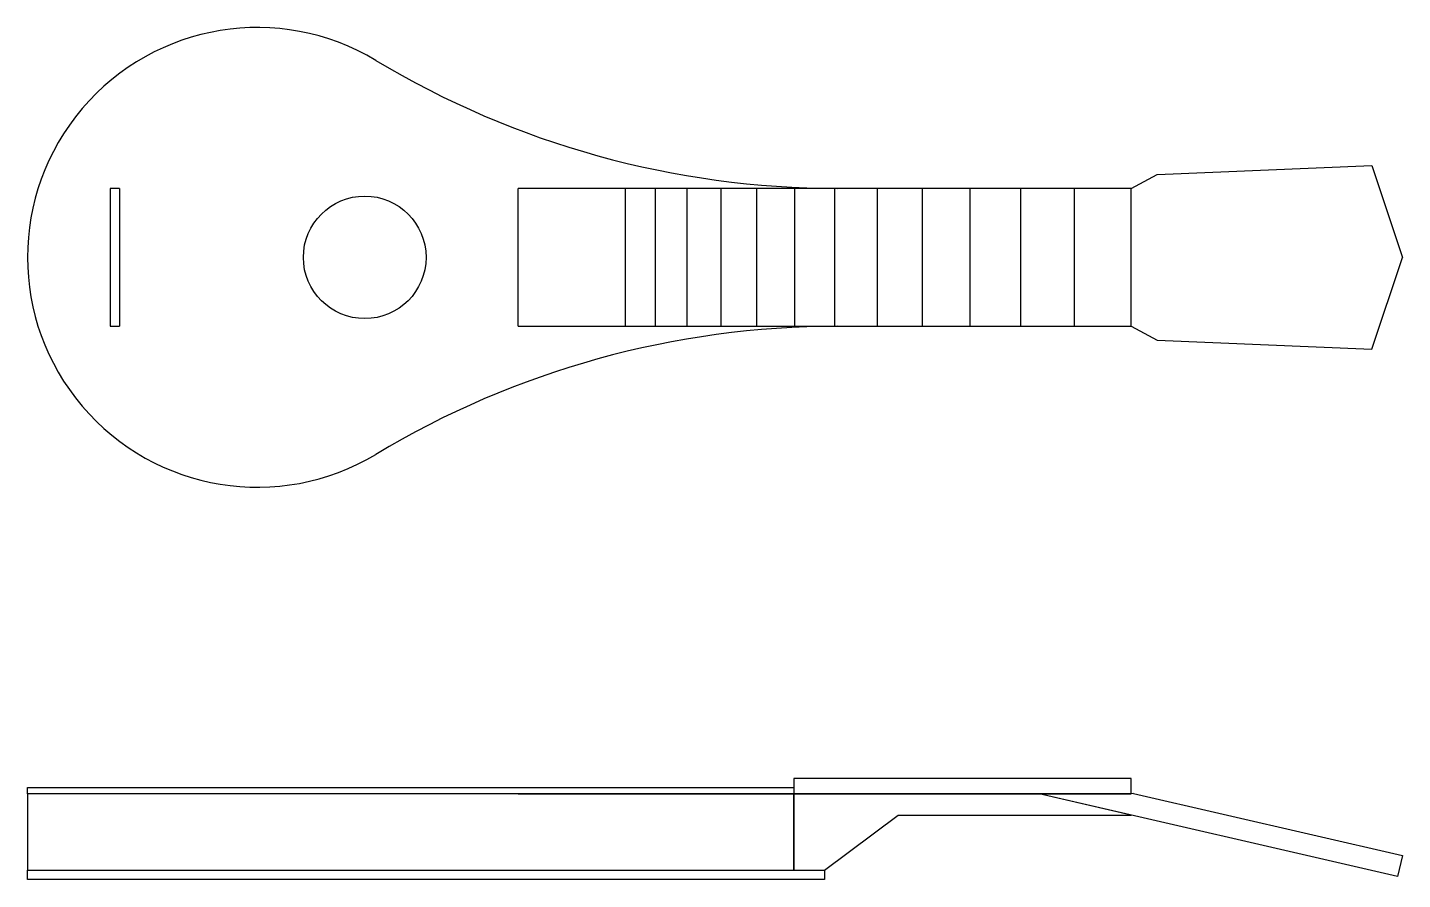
# Model space of a CAD drawing. Header units: millimetres. Extents: x 0 to 448, y -203 to 75.
import ezdxf

# ---------------------------------------------------------------- set-up
doc = ezdxf.new("R2010")
doc.units = ezdxf.units.MM
doc.layers.get('0').update_dxf_attribs({"linetype": 'CONTINUOUS', "lineweight": 25, "true_color": 0x000000})

msp = doc.modelspace()

# ---------------------------------------------------------------- linework, layer by layer
for p, q in [((360, 22.5), (368.5, 27)), ((368.5, 27), (438.5, 30)), ((438.5, 30), (448.5, 0)), ((27, 22.5), (27, -22.5)), ((30, 22.5), (27, 22.5)), ((30, 22.5), (30, -22.5)), ((360, 22.5), (160, 22.5)), ((160, -22.5), (160, 22.5)), ((195, 22.5), (195, -22.5)), ((204.81, -22.5), (204.81, 22.5)), ((215.2, -22.5), (215.2, 22.5)), ((226.22, -22.5), (226.22, 22.5)), ((237.89, -22.5), (237.89, 22.5)), ((250.25, -22.5), (250.25, 22.5)), ((263.35, -22.5), (263.35, 22.5)), ((277.22, -22.5), (277.22, 22.5)), ((291.92, -22.5), (291.92, 22.5)), ((307.5, -22.5), (307.5, 22.5)), ((324, -22.5), (324, 22.5)), ((341.48, -22.5), (341.48, 22.5)), ((360, -22.5), (360, 22.5)), ((438.5, -30), (448.5, 0)), ((27, -22.5), (30, -22.5)), ((160, -22.5), (360, -22.5)), ((360, -22.5), (368.5, -27)), ((368.5, -27), (438.5, -30)), ((360, -170), (250, -170)), ((250, -170), (250, -175)), ((360, -175), (360, -170)), ((0, -175), (0, -173)), ((0, -173), (250, -173)), ((250, -175), (0, -175)), ((0, -175), (0, -200)), ((160, -175), (360, -175)), ((250, -200), (250, -175)), ((250, -175), (250, -200)), ((330, -175), (250, -175)), ((360.81, -174.93), (330, -175)), ((446.92, -201.99), (330, -175)), ((360, -182), (330, -175)), ((360.81, -174.93), (448.5, -195.17)), ((260, -200), (284, -182)), ((284, -182), (360, -182)), ((448.5, -195.17), (446.92, -201.99)), ((0, -200), (250, -200)), ((0, -203), (0, -200)), ((250, -200), (260, -200)), ((260, -200), (260, -203)), ((260, -203), (0, -203))]:
    msp.add_line(p, q)
msp.add_circle((110, 0), 20)
for centre, radius, start, end in [((75, 0), 75, 58.9813, 301.0187), ((264.19, 314.63), 292.13, 238.9813, 270), ((264.19, -314.63), 292.13, 90, 121.0187)]:
    msp.add_arc(centre, radius, start, end)

doc.saveas('drawing.dxf')
